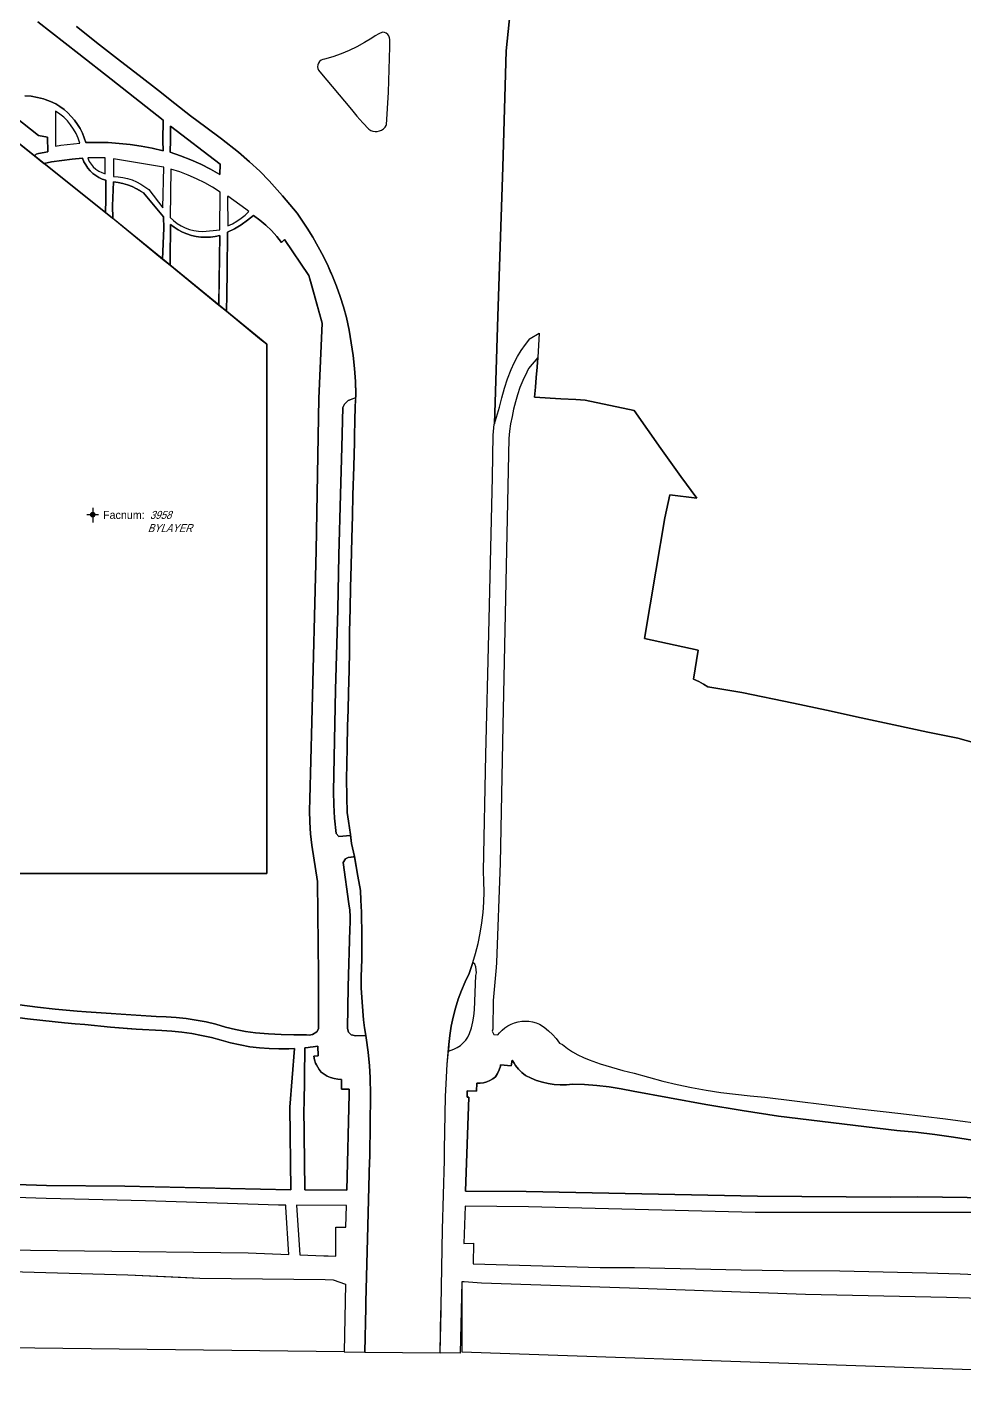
# Model space of a CAD drawing. Header units: inches. Extents: x 1273557 to 1282364, y 239587 to 246310.
# Drawn here: x 1277587 to 1278078, y 239604 to 240312 of the extents above; entities that cross this region are included whole.
import ezdxf
from ezdxf.enums import TextEntityAlignment as Align

# ---------------------------------------------------------------- set-up
doc = ezdxf.new("R2010")
doc.units = ezdxf.units.IN
doc.header["$MEASUREMENT"] = 0
doc.linetypes.add('DASHED2', pattern=[0.375, 0.25, -0.125])
doc.layers.add('BLDG-DATA', color=159, linetype='DASHED2', lineweight=30)
for name, color, linetype in [('BLDG-UW', 231, 'Continuous'), ('GRASS', 3, 'Continuous'), ('PATH', 253, 'Continuous'), ('PATH-ISLAND', 252, 'Continuous'), ('PRKG-UW', 6, 'Continuous'), ('STREET-NONUW', 4, 'Continuous'), ('STREET-NONUW-ISLAND', 139, 'Continuous'), ('Water_Source', 133, 'Continuous')]:
    doc.layers.add(name, color=color, linetype=linetype)
doc.styles.add('SS_LITE', font='FRABK.TTF', dxfattribs={"height": 16})

# ---------------------------------------------------------------- blocks, each defined once
blk = doc.blocks.new('*U1')
for p, q in [((-3.08, 0), (3.08, 0)), ((0, 3.55), (0, -4.2))]:
    blk.add_line(p, q)
at = {"const_width": 1.5}
blk.add_lwpolyline([(-0.75, 0, 1), (0.75, 0, 1)], format="xyb", close=True, dxfattribs=at)
at = {"layer": 'BLDG-DATA', "color": 1, "style": 'SS_LITE'}
blk.add_text('Facnum:', height=4.2, dxfattribs=at).set_placement((27.26, -2.25), align=Align.RIGHT)
at = {"layer": 'BLDG-DATA', "color": 7, "style": 'SS_LITE', "oblique": 20, "width": 0.9, "flags": 8}
for tag, p in [('FACNUM', (29.98, -2.25)), ('OBJECT', (28.84, -9.16))]:
    blk.add_attdef(tag, p, '', height=4.2, dxfattribs=at)

msp = doc.modelspace()

# ---------------------------------------------------------------- linework, layer by layer
at = {"layer": 'BLDG-UW'}
msp.add_lwpolyline([(1277712.4, 240145.73), (1277708.55, 240148.88), (1277657.65, 240190.53), (1277631.52, 240211.92), (1277627.83, 240214.94), (1277595.55, 240240.64), (1277559.85, 240268.97), (1277559.9, 240167.88), (1277559.9, 240137.18), (1277560.84, 240088.65), (1277561.12, 240073.95), (1277561.5, 240054.32), (1277548.56, 240027.77), (1277548.56, 240019.71), (1277548.56, 239917.51), (1277548.56, 239915.98), (1277548.56, 239915.9), (1277548.56, 239873.36), (1277548.56, 239868.05), (1277712.4, 239868.05)], close=True, dxfattribs=at)
at = {"layer": 'GRASS'}
for points in [[(1277585.46, 240276.12), (1277588.82, 240275.87), (1277592.03, 240275.33), (1277595.18, 240274.48), (1277595.19, 240274.52), (1277596.07, 240274.26), (1277598.91, 240273.19), (1277601.67, 240271.91), (1277603.9, 240270.5), (1277606.02, 240268.93), (1277608, 240267.19), (1277609.85, 240265.31), (1277611.55, 240263.3), (1277613.09, 240261.16), (1277614.46, 240258.9), (1277615.65, 240256.55), (1277616.66, 240254.12), (1277617.48, 240251.61), (1277623.31, 240251.7), (1277629.15, 240251.55), (1277634.97, 240251.16), (1277640.78, 240250.54), (1277646.55, 240249.69), (1277652.29, 240248.61), (1277657.98, 240247.3), (1277657.9, 240252.77), (1277658.04, 240263.4), (1277630.85, 240284.92), (1277613.76, 240298.23), (1277592.27, 240315)], [(1277559.85, 240268.97), (1277590.57, 240244.59), (1277591.34, 240245.56), (1277592.57, 240245.82), (1277597.6, 240246.66), (1277597.3, 240254.39), (1277592.67, 240255.34), (1277572.35, 240271.3)], [(1277582.7, 239799.01), (1277592.07, 239797.81), (1277601.47, 239796.88), (1277607.17, 239796.33), (1277612.86, 239795.77), (1277617.7, 239795.35), (1277654.35, 239793.01), (1277659.63, 239792.85), (1277664.89, 239792.48), (1277670.14, 239791.9), (1277675.36, 239791.11), (1277680.55, 239790.11), (1277685.69, 239788.91), (1277690.82, 239787.4), (1277696.03, 239786.14), (1277701.29, 239785.15), (1277706.59, 239784.41), (1277713.27, 239783.84), (1277719.96, 239783.47), (1277726.66, 239783.29), (1277733.35, 239783.31), (1277734.6, 239783.22), (1277736.46, 239783.47), (1277738.65, 239784.88), (1277739.66, 239786.45), (1277739.55, 239814.85), (1277739.16, 239847.09), (1277739.1, 239863.76), (1277736.01, 239882.8), (1277735.38, 239888.85), (1277735.02, 239894.91), (1277734.93, 239900.99), (1277735.1, 239907.07), (1277736.05, 239947.66), (1277738.38, 240037.53), (1277739.83, 240117.32), (1277741.43, 240156.81), (1277734.56, 240181.88), (1277721.76, 240200.7), (1277720.2, 240199.14), (1277717.65, 240202.36), (1277714.89, 240205.41), (1277711.93, 240208.27), (1277708.8, 240210.93), (1277705.5, 240213.38), (1277702.34, 240210.81), (1277699, 240208.47), (1277695.51, 240206.37), (1277691.88, 240204.53), (1277691.68, 240184.01), (1277691.45, 240171.83), (1277691.23, 240163.05), (1277708.59, 240148.84), (1277712.4, 240145.73), (1277712.4, 239868.05), (1277548.56, 239868.05)], [(1278095.77, 239933.26), (1278075.09, 239939.06), (1278059.3, 239942.14), (1278041.44, 239946.09), (1278024.37, 239949.66), (1278006.23, 239953.81), (1277988.86, 239957.37), (1277961.79, 239962.96), (1277943.84, 239965.93), (1277941.56, 239967.31), (1277939.23, 239968.74), (1277936.37, 239969.99), (1277938.87, 239985.22), (1277910.62, 239991.39), (1277916.57, 240026.6), (1277921.37, 240054.75), (1277923.97, 240066.82), (1277938.19, 240064.91), (1277929.82, 240076.34), (1277919.28, 240091.01), (1277905.29, 240110.95), (1277879.52, 240116.4), (1277874.69, 240116.68), (1277866.69, 240117.13), (1277852.94, 240117.92), (1277853.42, 240123.27), (1277853.87, 240128.39), (1277854.35, 240133.8), (1277854.61, 240138.75), (1277849.79, 240133.11), (1277848.89, 240131.04), (1277846.82, 240126.65), (1277845.33, 240123.01), (1277844.02, 240119.3), (1277842.9, 240115.52), (1277841.98, 240111.7), (1277841.25, 240107.83), (1277840.35, 240104.04), (1277839.78, 240100.18), (1277839.55, 240096.28), (1277836.34, 239945.77), (1277834.86, 239873.4), (1277832.96, 239821.33), (1277832.86, 239818.61), (1277831.19, 239801.29), (1277831.06, 239786.27), (1277830.79, 239785.27), (1277831.54, 239783.61), (1277833.72, 239783.32), (1277834.64, 239784.45), (1277835.96, 239785.83), (1277837.42, 239787.05), (1277839.01, 239788.11), (1277840.7, 239789), (1277842.48, 239789.69), (1277844.32, 239790.19), (1277846.21, 239790.49), (1277848.11, 239790.59), (1277850.02, 239790.47), (1277851.9, 239790.15), (1277853.74, 239789.63), (1277855.51, 239788.92), (1277857.94, 239787.3), (1277860.23, 239785.48), (1277862.36, 239783.49), (1277864.33, 239781.34), (1277866.12, 239779.03), (1277867.63, 239778.2), (1277870.19, 239776.22), (1277872.88, 239774.43), (1277875.69, 239772.81), (1277878.59, 239771.39), (1277881.59, 239770.17), (1277887.43, 239768.14), (1277893.32, 239766.3), (1277899.27, 239764.66), (1277905.26, 239763.22), (1277912.73, 239761.07), (1277920.25, 239759.1), (1277927.81, 239757.33), (1277935.42, 239755.74), (1277943.06, 239754.35), (1277950.72, 239753.15), (1277958.41, 239752.15), (1277966.13, 239751.34), (1277973.85, 239750.72), (1278021.89, 239744.74), (1278045.27, 239742.08), (1278068.62, 239739.2), (1278091.95, 239736.11)], [(1277399.25, 239710.69), (1277596.82, 239704.34), (1277637.89, 239703.99), (1277725.06, 239702.03), (1277724.54, 239745.44), (1277726.97, 239776.14), (1277723.94, 239776), (1277718.84, 239775.97), (1277713.75, 239776.14), (1277708.66, 239776.52), (1277703.6, 239777.1), (1277698.52, 239778.04), (1277693.47, 239779.18), (1277688.48, 239780.52), (1277683.39, 239781.9), (1277678.25, 239783.07), (1277673.06, 239784.02), (1277667.83, 239784.75), (1277662.58, 239785.25), (1277657.31, 239785.54), (1277643.83, 239786.33), (1277630.36, 239787.4), (1277616.92, 239788.74), (1277611.93, 239789.17), (1277606.34, 239789.73), (1277594.86, 239790.87), (1277586.79, 239791.72), (1277578.76, 239792.8)], [(1278082.79, 239728.07), (1278072.92, 239729.68), (1278063.02, 239731.07), (1278053.08, 239732.24), (1278043.13, 239733.19), (1277980.93, 239740.6), (1277961.85, 239743.63), (1277942.78, 239746.85), (1277923.73, 239750.24), (1277904.7, 239753.81), (1277898.4, 239755.06), (1277892.05, 239756.05), (1277885.66, 239756.77), (1277879.25, 239757.22), (1277872.82, 239757.4), (1277869.66, 239757.13), (1277866.49, 239757.1), (1277863.33, 239757.32), (1277860.19, 239757.78), (1277857.1, 239758.48), (1277854.07, 239759.41), (1277851.13, 239760.58), (1277848.28, 239761.97), (1277846.36, 239763.6), (1277844.59, 239765.39), (1277843, 239767.34), (1277842.22, 239768.5), (1277841.27, 239770), (1277840.78, 239767.16), (1277835.17, 239767.56), (1277835.06, 239766.97), (1277834.43, 239764.98), (1277833.55, 239763.08), (1277832.45, 239761.31), (1277831.08, 239760.22), (1277829.57, 239759.33), (1277827.95, 239758.66), (1277826.25, 239758.22), (1277824.51, 239758.02), (1277822.76, 239758.06), (1277822.5, 239753.76), (1277817.64, 239753.92), (1277817.54, 239750.71), (1277818.46, 239750.69), (1277816.78, 239701.33), (1277848.63, 239701.09), (1277970.04, 239698.71), (1278039.86, 239698.2), (1278053.89, 239698.31), (1278093.11, 239697.86)]]:
    msp.add_lwpolyline(points, dxfattribs=at)
for points in [[(1277609.5, 240260.88), (1277607.79, 240262.95), (1277605.9, 240264.85), (1277603.84, 240266.58), (1277601.64, 240268.12), (1277601.61, 240254.56), (1277601.56, 240249.68), (1277604.4, 240250.22), (1277614.32, 240251.33), (1277613.44, 240253.87), (1277612.34, 240256.32), (1277611.02, 240258.66)], [(1277661.77, 240246.53), (1277661.93, 240253.06), (1277661.9, 240260.2), (1277687.9, 240240.33), (1277687.86, 240234.81), (1277682.88, 240237.64), (1277677.77, 240240.23), (1277672.54, 240242.58), (1277667.2, 240244.68)], [(1277627.93, 240231.87), (1277626.09, 240232.47), (1277624.32, 240233.26), (1277622.66, 240234.25), (1277621.12, 240235.42), (1277619.71, 240236.75), (1277618.46, 240238.23), (1277617.39, 240239.84), (1277616.49, 240241.55), (1277615.8, 240243.36), (1277610.33, 240242.92), (1277604.87, 240242.27), (1277599.44, 240241.41), (1277595.55, 240240.64), (1277627.83, 240214.94), (1277627.97, 240221.7)], [(1277627.7, 240243.59), (1277618.73, 240243.65), (1277618.45, 240243.37), (1277619.22, 240241.74), (1277620.2, 240240.22), (1277621.37, 240238.84), (1277622.72, 240237.64), (1277624.22, 240236.63), (1277625.84, 240235.83), (1277627.55, 240235.25)], [(1277658.41, 240238.76), (1277658.22, 240238.76), (1277632.01, 240243.15), (1277631.95, 240233.81), (1277634.47, 240233.67), (1277636.96, 240233.32), (1277639.42, 240232.75), (1277641.82, 240231.97), (1277644.14, 240230.99), (1277646.37, 240229.82), (1277648.49, 240228.45), (1277650.48, 240226.91), (1277657.84, 240217.32)], [(1277688.04, 240225.58), (1277684.02, 240228.15), (1277679.87, 240230.51), (1277675.6, 240232.63), (1277671.21, 240234.52), (1277666.73, 240236.17), (1277662.17, 240237.58), (1277661.8, 240212.29), (1277663.53, 240210.62), (1277665.42, 240209.14), (1277667.45, 240207.86), (1277669.6, 240206.8), (1277671.86, 240205.97), (1277674.18, 240205.38), (1277676.56, 240205.04), (1277678.96, 240204.94), (1277687.84, 240205.89)], [(1277658.23, 240212.56), (1277648.54, 240224.24), (1277647.69, 240225.17), (1277646.15, 240226.09), (1277643.98, 240227.39), (1277641.72, 240228.5), (1277639.36, 240229.42), (1277636.94, 240230.14), (1277634.47, 240230.66), (1277631.96, 240230.97), (1277631.55, 240218.32), (1277631.58, 240211.87), (1277631.58, 240211.87), (1277657.7, 240190.49), (1277658.34, 240206.69)], [(1277702.96, 240215.44), (1277701.45, 240216.65), (1277691.92, 240223.43), (1277691.86, 240223.18), (1277691.92, 240207.86), (1277694.37, 240209), (1277696.72, 240210.33), (1277698.94, 240211.86), (1277701.03, 240213.57)], [(1277687.76, 240202.77), (1277685.31, 240202.26), (1277682.83, 240201.96), (1277680.33, 240201.87), (1277677.84, 240202), (1277675.36, 240202.35), (1277672.92, 240202.9), (1277670.54, 240203.66), (1277668.23, 240204.62), (1277666.01, 240205.78), (1277663.9, 240207.12), (1277661.91, 240208.64), (1277661.7, 240189.76), (1277661.75, 240187.18), (1277687.31, 240166.26)], [(1277755.61, 239974.95), (1277755.77, 239984.44), (1277755.93, 239994.84), (1277756.17, 240007.05), (1277756.4, 240018.16), (1277756.77, 240029.6), (1277757.14, 240043.96), (1277757.44, 240055.66), (1277757.68, 240066.51), (1277758.05, 240081.65), (1277758.42, 240094.45), (1277758.5, 240098.05), (1277758.65, 240105.44), (1277758.88, 240113.3), (1277759.09, 240117.73), (1277758.57, 240117.54), (1277755.2, 240116.29), (1277753.15, 240114.4), (1277752.27, 240112.54), (1277751.75, 240091.75), (1277751.15, 240066.87), (1277750.3, 240034.99), (1277749.67, 240006.58), (1277748.5, 239964.39), (1277747.76, 239928.84), (1277747.41, 239911.12), (1277747.55, 239904.11), (1277748.01, 239897.11), (1277748.89, 239889.01), (1277750.21, 239887.47), (1277756.41, 239888.03), (1277756.35, 239888.51), (1277755.33, 239895.54), (1277754.7, 239900.09), (1277754.47, 239908.15), (1277754.3, 239917.83), (1277754.52, 239925.3), (1277754.69, 239934.27), (1277754.79, 239945.25), (1277755.14, 239953.96), (1277755.3, 239962.86)], [(1277762.34, 239835.14), (1277762.19, 239847.74), (1277761.88, 239853.98), (1277761.58, 239859.06), (1277760.3, 239866.53), (1277758.41, 239876.78), (1277757.86, 239876.71), (1277755.07, 239876.33), (1277753.79, 239875.67), (1277752.57, 239873.72), (1277755.57, 239852.06), (1277755.98, 239848.79), (1277756.18, 239845.5), (1277756.17, 239842.2), (1277755.94, 239838.91), (1277755.08, 239808.59), (1277754.74, 239786.7), (1277755.36, 239784.75), (1277756.78, 239783.4), (1277759.2, 239782.74), (1277763.89, 239782.95), (1277764.44, 239782.98), (1277763.8, 239787.04), (1277763.16, 239791.14), (1277762.48, 239800.5), (1277761.98, 239808.1), (1277762, 239813.76), (1277762.36, 239823.11)], [(1277821.09, 239793.23), (1277821.37, 239796.4), (1277822.22, 239814.46), (1277822.42, 239815.96), (1277822.38, 239817.47), (1277822.1, 239818.96), (1277821.58, 239820.38), (1277820.65, 239821.39), (1277820.46, 239820.76), (1277818.67, 239815.59), (1277816.54, 239811.19), (1277814.63, 239806.69), (1277812.95, 239802.1), (1277811.5, 239797.43), (1277810.28, 239792.69), (1277809.29, 239787.9), (1277808.54, 239783.07), (1277808.03, 239778.21), (1277807.75, 239774.85), (1277810.64, 239775.82), (1277812.42, 239776.68), (1277814.07, 239777.78), (1277815.56, 239779.08), (1277816.87, 239780.56), (1277817.97, 239782.21), (1277818.85, 239783.98), (1277819.82, 239787.01), (1277820.57, 239790.1)], [(1277755.73, 239752.19), (1277755.75, 239754.85), (1277751.59, 239754.92), (1277751.57, 239759.96), (1277749.67, 239760.06), (1277747.79, 239760.38), (1277745.96, 239760.92), (1277744.21, 239761.68), (1277742.56, 239762.63), (1277741.03, 239763.77), (1277739.9, 239765.14), (1277738.49, 239767.6), (1277738.05, 239768.56), (1277737.42, 239770.23), (1277737.15, 239772.09), (1277739.35, 239772.28), (1277739.15, 239777.32), (1277736.77, 239777.02), (1277736.75, 239777.02), (1277735.13, 239776.81), (1277734.1, 239776.68), (1277732.44, 239776.54), (1277731.99, 239746.15), (1277731.95, 239745.45), (1277732.47, 239702.13), (1277732.47, 239701.98), (1277754.49, 239701.81)], [(1277722.47, 239692.93), (1277722.36, 239694.01), (1277718.57, 239694.04), (1277648.81, 239696.2), (1277596.61, 239697.51), (1277399.01, 239703.87), (1277370.32, 239704.94), (1277340.66, 239705.69), (1277313.96, 239707.61), (1277276, 239710.1), (1277261.6, 239710.15), (1277249.29, 239709.41), (1277240.64, 239705.3), (1277239.7, 239704.83), (1277239.39, 239678.33), (1277240.06, 239676.94), (1277245.67, 239676.64), (1277303.28, 239677.05), (1277420.26, 239674.06), (1277531.83, 239670.99), (1277616.76, 239670.01), (1277702.74, 239668.86), (1277724.1, 239668.08)], [(1277754.01, 239682.38), (1277754.29, 239693.8), (1277728.05, 239693.98), (1277729.81, 239667.87), (1277742.45, 239667.4), (1277744.72, 239667.32), (1277748.7, 239667.11), (1277748.7, 239676.3), (1277748.69, 239682.38)], [(1278123.32, 239689.37), (1278123.32, 239690.01), (1278120.89, 239689.91), (1278098.77, 239690.06), (1277968.71, 239690.06), (1277849.83, 239693.15), (1277816.51, 239693.38), (1277815.85, 239673.78), (1277820.95, 239674.01), (1277820.83, 239663.19), (1277887.33, 239661.33), (1277905.38, 239661.18), (1277961.48, 239660.03), (1277983.39, 239659.61), (1278013.26, 239659.43), (1278058.6, 239658.52), (1278076.29, 239657.94), (1278100.51, 239656.89), (1278123.14, 239656.11)]]:
    msp.add_lwpolyline(points, close=True, dxfattribs=at)
at = {"layer": 'PATH'}
for points in [[(1277485.75, 239661.7), (1277639.58, 239657.37), (1277667.23, 239656.15), (1277677.32, 239655.7), (1277743.14, 239654.94), (1277747.22, 239654.76), (1277753.81, 239652.57), (1277753.12, 239616.99), (1277763.89, 239616.86), (1277764.43, 239640.19), (1277764.47, 239641.93), (1277764.5, 239643.1), (1277765.51, 239683.06), (1277766.43, 239717.24), (1277766.45, 239718.82), (1277766.47, 239720.42), (1277766.92, 239751.89), (1277766.63, 239761.03), (1277766.39, 239767.01), (1277765.57, 239774.23), (1277764.62, 239781.84), (1277764.44, 239782.98), (1277759.2, 239782.74), (1277756.78, 239783.4), (1277755.36, 239784.75), (1277754.74, 239786.7), (1277755.08, 239808.59), (1277755.94, 239838.91), (1277756.17, 239842.2), (1277756.18, 239845.5), (1277755.98, 239848.79), (1277755.57, 239852.06), (1277752.57, 239873.72), (1277753.79, 239875.67), (1277755.07, 239876.33), (1277758.41, 239876.78), (1277758.39, 239876.87), (1277756.98, 239883.83), (1277756.41, 239888.03), (1277750.21, 239887.47), (1277748.89, 239889.01), (1277748.01, 239897.11), (1277747.55, 239904.11), (1277747.41, 239911.12), (1277747.76, 239928.84), (1277748.5, 239964.39), (1277749.67, 240006.58), (1277750.3, 240034.99), (1277751.15, 240066.87), (1277751.75, 240091.75), (1277752.27, 240112.54), (1277753.15, 240114.4), (1277755.2, 240116.29), (1277759.09, 240117.73), (1277759.17, 240119.43), (1277758.93, 240126.23), (1277758.45, 240133.02), (1277757.74, 240139.78), (1277756.79, 240146.51), (1277755.62, 240153.21), (1277754.21, 240159.86), (1277752.68, 240165.36), (1277750.95, 240170.8), (1277749.03, 240176.18), (1277746.92, 240181.49), (1277745.78, 240184.1), (1277744.63, 240186.72), (1277742.15, 240191.86), (1277739.49, 240196.92), (1277736.66, 240201.88), (1277733.65, 240206.73), (1277728.3, 240214.58), (1277724.58, 240219.15), (1277720.65, 240223.72), (1277713.71, 240231.5), (1277708.79, 240236.65), (1277703.35, 240241.54), (1277697.65, 240246.5), (1277688.64, 240253.55), (1277680.41, 240259.75), (1277672.37, 240265.69), (1277664.14, 240272.16), (1277655.65, 240278.88), (1277645.41, 240286.71), (1277635.68, 240294.35), (1277624.73, 240302.97), (1277612.61, 240312.43)], [(1277592.27, 240315), (1277613.76, 240298.23), (1277630.85, 240284.92), (1277658.04, 240263.4), (1277657.9, 240252.77), (1277657.98, 240247.3), (1277652.29, 240248.61), (1277646.55, 240249.69), (1277640.78, 240250.54), (1277634.97, 240251.16), (1277629.15, 240251.55), (1277623.31, 240251.7), (1277617.48, 240251.61), (1277616.66, 240254.12), (1277615.65, 240256.55), (1277614.46, 240258.9), (1277613.09, 240261.16), (1277611.55, 240263.3), (1277609.85, 240265.31), (1277608, 240267.19), (1277606.02, 240268.93), (1277603.9, 240270.5), (1277601.67, 240271.91), (1277598.91, 240273.19), (1277596.07, 240274.26), (1277595.19, 240274.52), (1277595.18, 240274.48), (1277592.03, 240275.33), (1277588.82, 240275.87), (1277585.46, 240276.12)], [(1277572.35, 240271.3), (1277592.67, 240255.34), (1277597.3, 240254.39), (1277597.6, 240246.66), (1277592.57, 240245.82), (1277591.34, 240245.56), (1277590.57, 240244.59), (1277595.47, 240240.7), (1277595.55, 240240.64), (1277599.44, 240241.41), (1277604.87, 240242.27), (1277610.33, 240242.92), (1277615.8, 240243.36), (1277616.49, 240241.55), (1277617.39, 240239.84), (1277618.46, 240238.23), (1277619.71, 240236.75), (1277621.12, 240235.42), (1277622.66, 240234.25), (1277624.32, 240233.26), (1277626.09, 240232.47), (1277627.93, 240231.87), (1277627.97, 240221.7), (1277627.83, 240214.94), (1277631.52, 240211.92), (1277631.58, 240211.87), (1277631.55, 240218.32), (1277631.96, 240230.97), (1277634.47, 240230.66), (1277636.94, 240230.14), (1277639.36, 240229.42), (1277641.72, 240228.5), (1277643.98, 240227.39), (1277647.69, 240225.17), (1277648.54, 240224.24), (1277658.23, 240212.56), (1277658.34, 240206.69), (1277657.7, 240190.49), (1277661.75, 240187.18), (1277661.7, 240189.76), (1277661.91, 240208.64), (1277663.9, 240207.12), (1277666.01, 240205.78), (1277668.23, 240204.62), (1277670.54, 240203.66), (1277672.92, 240202.9), (1277675.36, 240202.35), (1277677.84, 240202), (1277680.33, 240201.87), (1277682.83, 240201.96), (1277685.31, 240202.26), (1277687.76, 240202.77), (1277687.34, 240168.88), (1277687.31, 240166.26), (1277691.23, 240163.05), (1277691.45, 240171.83), (1277691.68, 240184.01), (1277691.88, 240204.53), (1277695.51, 240206.37), (1277699, 240208.47), (1277702.34, 240210.81), (1277705.5, 240213.38), (1277708.8, 240210.93), (1277711.93, 240208.27), (1277714.89, 240205.41), (1277717.65, 240202.36), (1277720.2, 240199.14), (1277721.76, 240200.7), (1277734.56, 240181.88), (1277735.53, 240178.35), (1277741.43, 240156.81), (1277739.83, 240117.32), (1277738.38, 240037.53), (1277736.05, 239947.66), (1277735.1, 239907.07), (1277734.93, 239900.99), (1277735.02, 239894.91), (1277735.38, 239888.85), (1277736.01, 239882.8), (1277739.1, 239863.76), (1277739.16, 239847.09), (1277739.55, 239814.85), (1277739.66, 239786.45), (1277738.65, 239784.88), (1277736.46, 239783.47), (1277734.6, 239783.22), (1277733.35, 239783.31), (1277726.66, 239783.29), (1277719.96, 239783.47), (1277713.27, 239783.84), (1277706.59, 239784.41), (1277701.29, 239785.15), (1277696.03, 239786.14), (1277690.82, 239787.4), (1277685.69, 239788.91), (1277680.55, 239790.11), (1277675.36, 239791.11), (1277670.14, 239791.9), (1277664.89, 239792.48), (1277659.63, 239792.85), (1277654.35, 239793.01), (1277646.34, 239793.52), (1277617.7, 239795.35), (1277612.86, 239795.77), (1277607.17, 239796.33), (1277601.47, 239796.88), (1277592.07, 239797.81), (1277582.7, 239799.01)], [(1278123.74, 239643.87), (1278069.21, 239645.53), (1277995.21, 239647.12), (1277902.72, 239650.37), (1277825.13, 239652.98), (1277816.11, 239653.64), (1277814.83, 239653.67), (1277813.87, 239616.27), (1277803.41, 239616.4), (1277803.88, 239638.56), (1277803.92, 239641.02), (1277804.66, 239681.22), (1277805.64, 239717.64), (1277805.69, 239719.24), (1277805.79, 239723.09), (1277806.28, 239750.98), (1277806.55, 239757.55), (1277807.18, 239767.89), (1277807.75, 239774.85), (1277810.64, 239775.82), (1277812.42, 239776.68), (1277814.07, 239777.78), (1277815.56, 239779.08), (1277816.87, 239780.56), (1277817.97, 239782.21), (1277818.85, 239783.98), (1277819.82, 239787.01), (1277820.57, 239790.1), (1277821.09, 239793.23), (1277821.37, 239796.4), (1277822.22, 239814.46), (1277822.42, 239815.96), (1277822.38, 239817.47), (1277822.1, 239818.96), (1277821.58, 239820.38), (1277820.65, 239821.39), (1277822.02, 239826), (1277823.35, 239831.3), (1277824.45, 239836.66), (1277825.32, 239842.05), (1277825.95, 239847.49), (1277826.35, 239852.94), (1277826.51, 239858.4), (1277826.43, 239863.87), (1277826.12, 239869.33), (1277827.37, 239930.29), (1277829, 239993.91), (1277830.86, 240076.05), (1277831.02, 240087.09), (1277831.18, 240098), (1277831.83, 240103.8), (1277831.9, 240104.07), (1277834.51, 240112.66), (1277835.74, 240117.72), (1277837.18, 240122.73), (1277838.83, 240127.68), (1277840.67, 240132.55), (1277842.21, 240136), (1277843.98, 240139.33), (1277845.96, 240142.54), (1277848.16, 240145.62), (1277850.55, 240148.54), (1277850.72, 240148.72), (1277855.4, 240151.58), (1277854.61, 240138.75), (1277849.79, 240133.11), (1277848.89, 240131.04), (1277846.82, 240126.65), (1277845.33, 240123.01), (1277844.02, 240119.3), (1277842.9, 240115.52), (1277841.98, 240111.7), (1277841.25, 240107.83), (1277840.35, 240104.04), (1277839.78, 240100.18), (1277839.55, 240096.28), (1277836.34, 239945.77), (1277834.86, 239873.4), (1277832.96, 239821.33), (1277832.86, 239818.61), (1277831.19, 239801.29), (1277831.06, 239786.27), (1277830.79, 239785.27), (1277831.54, 239783.61), (1277833.72, 239783.32), (1277834.64, 239784.45), (1277835.96, 239785.83), (1277837.42, 239787.05), (1277839.01, 239788.11), (1277840.7, 239789), (1277842.48, 239789.69), (1277844.32, 239790.19), (1277846.21, 239790.49), (1277848.11, 239790.59), (1277850.02, 239790.47), (1277851.9, 239790.15), (1277853.74, 239789.63), (1277855.51, 239788.92), (1277857.94, 239787.3), (1277860.23, 239785.48), (1277862.36, 239783.49), (1277864.33, 239781.34), (1277866.12, 239779.03), (1277867.63, 239778.2), (1277870.19, 239776.22), (1277872.88, 239774.43), (1277875.69, 239772.81), (1277878.59, 239771.39), (1277881.59, 239770.17), (1277887.43, 239768.14), (1277893.32, 239766.3), (1277899.27, 239764.66), (1277905.26, 239763.22), (1277912.73, 239761.07), (1277920.25, 239759.1), (1277927.81, 239757.33), (1277935.42, 239755.74), (1277943.06, 239754.35), (1277950.72, 239753.15), (1277958.41, 239752.15), (1277966.13, 239751.34), (1277973.85, 239750.72), (1278021.89, 239744.74), (1278045.27, 239742.08), (1278068.62, 239739.2), (1278091.95, 239736.11)], [(1277578.76, 239792.8), (1277586.79, 239791.72), (1277594.86, 239790.87), (1277606.34, 239789.73), (1277611.93, 239789.17), (1277616.92, 239788.74), (1277630.36, 239787.4), (1277641.36, 239786.53), (1277643.83, 239786.33), (1277657.31, 239785.54), (1277662.58, 239785.25), (1277667.83, 239784.75), (1277673.06, 239784.02), (1277678.25, 239783.07), (1277683.39, 239781.9), (1277688.48, 239780.52), (1277693.47, 239779.18), (1277698.52, 239778.04), (1277703.6, 239777.1), (1277708.66, 239776.52), (1277713.75, 239776.14), (1277718.84, 239775.97), (1277723.94, 239776), (1277726.97, 239776.14), (1277724.54, 239745.44), (1277725.06, 239702.03), (1277653.29, 239703.64), (1277637.89, 239703.99), (1277596.82, 239704.34), (1277399.25, 239710.69)]]:
    msp.add_lwpolyline(points, dxfattribs=at)
msp.add_lwpolyline([(1277777.05, 240301.78), (1277777.02, 240305.65), (1277776.9, 240306.61), (1277776.54, 240307.54), (1277775.95, 240308.34), (1277775.18, 240308.97), (1277774.28, 240309.39), (1277773.25, 240309.58), (1277771.2, 240308.7), (1277769.31, 240307.65), (1277767.56, 240306.43), (1277763.68, 240304.07), (1277759.68, 240301.91), (1277755.59, 240299.95), (1277751.4, 240298.19), (1277747.13, 240296.65), (1277742.8, 240295.32), (1277741.87, 240295.18), (1277740.96, 240294.77), (1277740.17, 240294.15), (1277739.58, 240293.35), (1277739.21, 240292.42), (1277739.1, 240291.42), (1277739.24, 240290.43), (1277739.63, 240289.51), (1277740.23, 240288.76), (1277756.85, 240269.04), (1277759.74, 240265.45), (1277762.78, 240261.98), (1277765.99, 240258.62), (1277767.01, 240258), (1277768.11, 240257.59), (1277769.27, 240257.39), (1277770.45, 240257.42), (1277771.6, 240257.67), (1277772.69, 240258.13), (1277773.66, 240258.79), (1277774.5, 240259.63), (1277775.17, 240260.62), (1277775.26, 240260.98), (1277776.34, 240278.01)], close=True, dxfattribs=at)
at = {"layer": 'PATH-ISLAND'}
for points in [[(1277609.5, 240260.88), (1277607.79, 240262.95), (1277605.9, 240264.85), (1277603.84, 240266.58), (1277601.64, 240268.12), (1277601.61, 240254.56), (1277601.56, 240249.68), (1277604.4, 240250.22), (1277614.32, 240251.33), (1277613.44, 240253.87), (1277612.34, 240256.32), (1277611.02, 240258.66)], [(1277677.77, 240240.23), (1277682.88, 240237.64), (1277687.86, 240234.81), (1277687.9, 240240.33), (1277661.9, 240260.2), (1277661.93, 240253.06), (1277661.77, 240246.53), (1277667.2, 240244.68), (1277672.54, 240242.58)], [(1277624.22, 240236.63), (1277625.84, 240235.83), (1277627.55, 240235.25), (1277627.7, 240243.59), (1277618.73, 240243.65), (1277618.45, 240243.37), (1277619.22, 240241.74), (1277620.2, 240240.22), (1277621.37, 240238.84), (1277622.72, 240237.64)], [(1277648.49, 240228.45), (1277650.48, 240226.91), (1277657.84, 240217.32), (1277658.41, 240238.76), (1277658.22, 240238.76), (1277632.01, 240243.15), (1277631.95, 240233.81), (1277634.47, 240233.67), (1277636.96, 240233.32), (1277639.42, 240232.75), (1277641.82, 240231.97), (1277644.14, 240230.99), (1277646.37, 240229.82)], [(1277671.86, 240205.97), (1277674.18, 240205.38), (1277676.56, 240205.04), (1277678.96, 240204.94), (1277687.84, 240205.89), (1277688.04, 240225.58), (1277684.02, 240228.15), (1277679.87, 240230.51), (1277675.6, 240232.63), (1277671.21, 240234.52), (1277666.73, 240236.17), (1277662.17, 240237.58), (1277661.8, 240212.29), (1277663.53, 240210.62), (1277665.42, 240209.14), (1277667.45, 240207.86), (1277669.6, 240206.8)], [(1277691.92, 240207.86), (1277694.37, 240209), (1277696.72, 240210.33), (1277698.94, 240211.86), (1277701.03, 240213.57), (1277702.96, 240215.44), (1277701.45, 240216.65), (1277691.92, 240223.43), (1277691.86, 240223.18)], [(1277755.73, 239752.19), (1277755.75, 239754.85), (1277751.59, 239754.92), (1277751.57, 239759.96), (1277749.67, 239760.06), (1277747.79, 239760.38), (1277745.96, 239760.92), (1277744.21, 239761.68), (1277742.56, 239762.63), (1277741.03, 239763.77), (1277739.9, 239765.14), (1277738.49, 239767.6), (1277738.05, 239768.56), (1277737.42, 239770.23), (1277737.15, 239772.09), (1277739.35, 239772.28), (1277739.15, 239777.32), (1277736.77, 239777.02), (1277736.75, 239777.02), (1277735.13, 239776.81), (1277734.1, 239776.68), (1277732.44, 239776.54), (1277731.99, 239746.15), (1277731.95, 239745.45), (1277732.47, 239701.98), (1277754.49, 239701.81)], [(1277751.57, 239759.96), (1277751.59, 239754.92), (1277755.75, 239754.85), (1277755.73, 239752.19), (1277754.49, 239701.81), (1277732.47, 239701.98), (1277732.47, 239702.13), (1277731.95, 239745.45), (1277731.99, 239746.15), (1277732.44, 239776.54), (1277734.1, 239776.68), (1277735.17, 239776.82), (1277735.17, 239776.82), (1277736.75, 239777.02), (1277736.77, 239777.02), (1277739.15, 239777.32), (1277739.35, 239772.28), (1277737.15, 239772.09), (1277737.42, 239770.23), (1277738.05, 239768.56), (1277738.49, 239767.6), (1277739.9, 239765.14), (1277741.03, 239763.77), (1277742.56, 239762.63), (1277744.21, 239761.68), (1277745.96, 239760.92), (1277747.79, 239760.38), (1277749.67, 239760.06)], [(1277722.47, 239692.93), (1277722.36, 239694.01), (1277718.57, 239694.04), (1277648.81, 239696.2), (1277596.61, 239697.51), (1277399.01, 239703.87), (1277370.32, 239704.94), (1277340.66, 239705.69), (1277313.96, 239707.61), (1277276, 239710.1), (1277261.6, 239710.15), (1277249.29, 239709.41), (1277240.64, 239705.3), (1277239.7, 239704.83), (1277239.39, 239678.33), (1277240.06, 239676.94), (1277245.67, 239676.64), (1277303.28, 239677.05), (1277420.26, 239674.06), (1277531.83, 239670.99), (1277616.76, 239670.01), (1277702.74, 239668.86), (1277724.1, 239668.08)], [(1277748.69, 239682.38), (1277754.01, 239682.38), (1277754.29, 239693.8), (1277728.05, 239693.98), (1277729.81, 239667.87), (1277742.45, 239667.4), (1277744.72, 239667.32), (1277748.7, 239667.11), (1277748.7, 239676.3)], [(1278123.32, 239690.01), (1278120.89, 239689.91), (1278098.77, 239690.06), (1277968.71, 239690.06), (1277849.83, 239693.15), (1277816.51, 239693.38), (1277815.85, 239673.78), (1277820.95, 239674.01), (1277820.83, 239663.19), (1277887.33, 239661.33), (1277905.38, 239661.18), (1277961.48, 239660.03), (1277983.39, 239659.61), (1278013.26, 239659.43), (1278058.6, 239658.52), (1278076.29, 239657.94), (1278100.51, 239656.89), (1278123.14, 239656.11)]]:
    msp.add_lwpolyline(points, close=True, dxfattribs=at)
msp.add_lwpolyline([(1278093.11, 239697.86), (1278053.89, 239698.31), (1278039.86, 239698.2), (1277970.04, 239698.71), (1277848.63, 239701.09), (1277817.03, 239701.33), (1277816.78, 239701.33), (1277818.46, 239750.69), (1277817.54, 239750.71), (1277817.64, 239753.92), (1277822.5, 239753.76), (1277822.76, 239758.06), (1277824.51, 239758.02), (1277826.25, 239758.22), (1277827.95, 239758.66), (1277829.57, 239759.33), (1277831.08, 239760.22), (1277832.45, 239761.31), (1277833.55, 239763.08), (1277834.43, 239764.98), (1277835.06, 239766.97), (1277835.17, 239767.56), (1277840.78, 239767.16), (1277841.27, 239770), (1277842.22, 239768.5), (1277843, 239767.34), (1277844.59, 239765.39), (1277846.36, 239763.6), (1277848.28, 239761.97), (1277851.13, 239760.58), (1277854.07, 239759.41), (1277857.1, 239758.48), (1277860.19, 239757.78), (1277863.33, 239757.32), (1277866.49, 239757.1), (1277869.66, 239757.13), (1277872.82, 239757.4), (1277879.25, 239757.22), (1277885.66, 239756.77), (1277892.05, 239756.05), (1277898.4, 239755.06), (1277904.7, 239753.81), (1277923.73, 239750.24), (1277942.78, 239746.85), (1277961.85, 239743.63), (1277980.93, 239740.6), (1278043.13, 239733.19), (1278053.08, 239732.24), (1278063.02, 239731.07), (1278072.92, 239729.68), (1278082.79, 239728.07)], dxfattribs=at)
at = {"layer": 'PRKG-UW'}
msp.add_lwpolyline([(1277842.18, 240338.73), (1277838.14, 240299.68), (1277836.37, 240238.71), (1277833.63, 240160.46), (1277831.9, 240104.07), (1277834.51, 240112.66), (1277835.74, 240117.72), (1277837.18, 240122.73), (1277838.83, 240127.68), (1277840.67, 240132.55), (1277842.21, 240136), (1277843.98, 240139.33), (1277845.96, 240142.54), (1277848.16, 240145.62), (1277850.55, 240148.54), (1277850.72, 240148.72), (1277855.4, 240151.58), (1277854.61, 240138.75), (1277854.35, 240133.8), (1277853.87, 240128.39), (1277853.42, 240123.27), (1277852.94, 240117.92), (1277866.69, 240117.13), (1277874.69, 240116.68), (1277879.52, 240116.4), (1277905.29, 240110.95), (1277919.28, 240091.01), (1277929.82, 240076.34), (1277938.19, 240064.91), (1277923.97, 240066.82), (1277921.37, 240054.75), (1277916.57, 240026.6), (1277910.62, 239991.39), (1277938.87, 239985.22), (1277936.37, 239969.99), (1277939.23, 239968.74), (1277941.56, 239967.31), (1277943.84, 239965.93), (1277961.79, 239962.96), (1277988.86, 239957.37), (1278006.23, 239953.81), (1278024.37, 239949.66), (1278041.44, 239946.09), (1278059.3, 239942.14), (1278075.09, 239939.06), (1278095.77, 239933.26)], dxfattribs=at)
at = {"layer": 'STREET-NONUW'}
msp.add_lwpolyline([(1277612.61, 240312.43), (1277624.73, 240302.97), (1277635.68, 240294.35), (1277645.41, 240286.71), (1277655.65, 240278.88), (1277664.14, 240272.16), (1277672.37, 240265.69), (1277680.41, 240259.75), (1277688.64, 240253.55), (1277697.65, 240246.5), (1277703.35, 240241.54), (1277708.79, 240236.65), (1277713.71, 240231.5), (1277720.65, 240223.72), (1277724.58, 240219.15), (1277728.3, 240214.58), (1277733.65, 240206.73), (1277736.66, 240201.88), (1277739.49, 240196.92), (1277742.15, 240191.86), (1277744.63, 240186.72), (1277746.92, 240181.49), (1277749.03, 240176.18), (1277750.95, 240170.8), (1277752.68, 240165.36), (1277754.21, 240159.86), (1277755.62, 240153.21), (1277756.79, 240146.51), (1277757.74, 240139.78), (1277758.45, 240133.02), (1277758.93, 240126.23), (1277759.16, 240119.69), (1277759.17, 240119.44), (1277758.88, 240113.3), (1277758.65, 240105.44), (1277758.5, 240098.05), (1277758.42, 240094.45), (1277758.05, 240081.65), (1277757.68, 240066.51), (1277757.44, 240055.66), (1277757.14, 240043.96), (1277756.77, 240029.6), (1277756.4, 240018.16), (1277756.17, 240007.05), (1277755.93, 239994.84), (1277755.77, 239984.44), (1277755.61, 239974.95), (1277755.3, 239962.86), (1277755.14, 239953.96), (1277754.79, 239945.25), (1277754.69, 239934.27), (1277754.52, 239925.3), (1277754.3, 239917.83), (1277754.47, 239908.15), (1277754.7, 239900.09), (1277755.33, 239895.54), (1277756.35, 239888.51), (1277756.98, 239883.83), (1277758.39, 239876.87), (1277760.3, 239866.53), (1277761.58, 239859.06), (1277761.88, 239853.98), (1277762.19, 239847.74), (1277762.34, 239835.14), (1277762.36, 239823.11), (1277762, 239813.76), (1277761.98, 239808.1), (1277762.48, 239800.5), (1277763.16, 239791.14), (1277763.8, 239787.04), (1277764.44, 239782.98), (1277764.62, 239781.84), (1277765.57, 239774.23), (1277766.39, 239767.01), (1277766.63, 239761.03), (1277766.92, 239751.93), (1277766.47, 239720.42), (1277766.45, 239718.82), (1277766.43, 239717.24), (1277765.51, 239683.06), (1277764.5, 239643.1), (1277764.47, 239641.93), (1277764.43, 239640.19), (1277763.89, 239616.86), (1277803.41, 239616.4), (1277803.87, 239638.32), (1277803.89, 239639.27), (1277803.92, 239641.02), (1277804.66, 239681.22), (1277805.64, 239717.64), (1277805.69, 239719.24), (1277805.79, 239723.09), (1277806.28, 239750.98), (1277806.55, 239757.55), (1277807.18, 239767.89), (1277808.03, 239778.21), (1277808.54, 239783.07), (1277809.29, 239787.9), (1277810.28, 239792.69), (1277811.5, 239797.43), (1277812.95, 239802.1), (1277814.63, 239806.69), (1277816.54, 239811.19), (1277818.67, 239815.59), (1277820.46, 239820.76), (1277822.02, 239826), (1277823.35, 239831.3), (1277824.45, 239836.66), (1277825.32, 239842.05), (1277825.95, 239847.49), (1277826.35, 239852.94), (1277826.51, 239858.4), (1277826.43, 239863.87), (1277826.12, 239869.33), (1277827.37, 239930.29), (1277829, 239993.91), (1277830.86, 240076.05), (1277831.02, 240087.09), (1277831.18, 240098), (1277831.83, 240103.8), (1277831.9, 240104.07), (1277833.63, 240160.46), (1277836.37, 240238.71), (1277838.14, 240299.68), (1277842.18, 240338.73)], dxfattribs=at)
at = {"layer": 'STREET-NONUW-ISLAND'}
msp.add_lwpolyline([(1277777.05, 240301.78), (1277777.02, 240305.65), (1277776.9, 240306.61), (1277776.54, 240307.54), (1277775.95, 240308.34), (1277775.18, 240308.97), (1277774.28, 240309.39), (1277773.25, 240309.58), (1277771.2, 240308.7), (1277769.31, 240307.65), (1277767.56, 240306.43), (1277763.68, 240304.07), (1277759.68, 240301.91), (1277755.59, 240299.95), (1277751.4, 240298.19), (1277747.13, 240296.65), (1277742.8, 240295.32), (1277741.87, 240295.18), (1277740.96, 240294.77), (1277740.17, 240294.15), (1277739.58, 240293.35), (1277739.21, 240292.42), (1277739.1, 240291.42), (1277739.24, 240290.43), (1277739.63, 240289.51), (1277740.23, 240288.76), (1277756.85, 240269.04), (1277759.74, 240265.45), (1277762.78, 240261.98), (1277765.99, 240258.62), (1277767.01, 240258), (1277768.11, 240257.59), (1277769.27, 240257.39), (1277770.45, 240257.42), (1277771.6, 240257.67), (1277772.69, 240258.13), (1277773.66, 240258.79), (1277774.5, 240259.63), (1277775.17, 240260.62), (1277775.26, 240260.98), (1277776.34, 240278.01)], close=True, dxfattribs=at)
at = {"layer": 'Water_Source'}
for points in [[(1276678.09, 239798.95), (1276745.31, 239769.81), (1276772.7, 239764.74), (1276825.63, 239755.01), (1276921.87, 239738.22), (1277019.96, 239720.29), (1277222.84, 239683.66), (1277238.13, 239665.98), (1277254.84, 239665.78), (1277270.19, 239665.57), (1277324.76, 239664.7), (1277357.07, 239663.9), (1277387.17, 239663.91), (1277485.75, 239661.7), (1277639.58, 239657.37), (1277677.32, 239655.7), (1277743.14, 239654.94), (1277747.22, 239654.76), (1277753.81, 239652.57), (1277753.12, 239616.99), (1277265.84, 239622.71), (1277031.4, 239653.55), (1276885.48, 239691.37), (1276650.39, 239738.64)], [(1278123.74, 239643.87), (1278069.21, 239645.53), (1277995.21, 239647.12), (1277902.72, 239650.37), (1277825.13, 239652.98), (1277816.11, 239653.64), (1277814.83, 239653.67), (1277814.76, 239616.99), (1278016.5, 239610.04), (1278184.14, 239604.3)]]:
    msp.add_lwpolyline(points, dxfattribs=at)

# ---------------------------------------------------------------- block references
at = {"layer": 'BLDG-DATA'}
ref = msp.add_blockref('*U1', (1277621.1, 240056.34), dxfattribs=at)
ref.add_attrib('FACNUM', '3958', (1277651.08, 240054.09), dxfattribs={"color": 7, "height": 4.2, "style": 'SS_LITE', "oblique": 20, "width": 0.9})
ref.add_attrib('OBJECT', 'BYLAYER', (1277649.94, 240047.18), dxfattribs={"color": 7, "height": 4.2, "style": 'SS_LITE', "oblique": 20, "width": 0.9})

doc.saveas('drawing.dxf')
